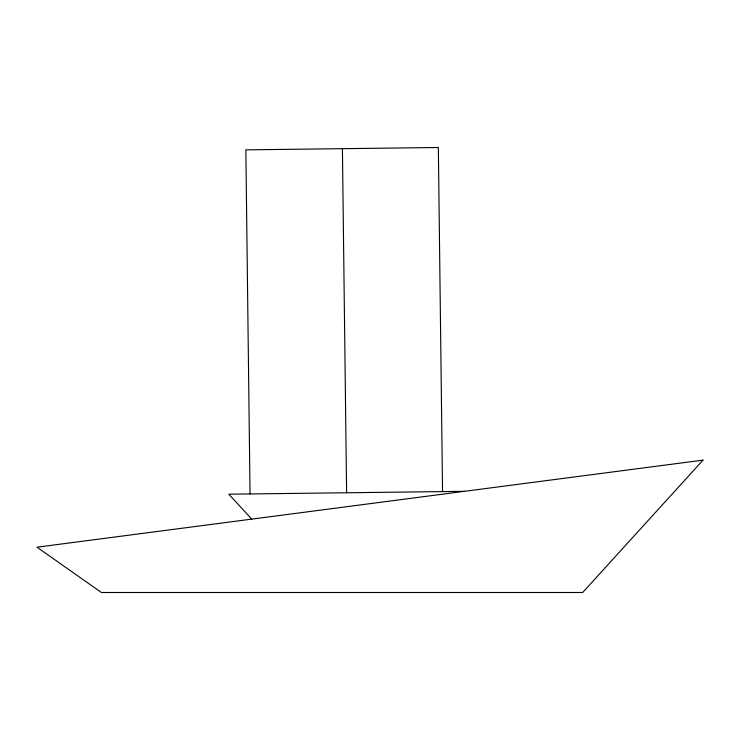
<?xml version="1.0" encoding="UTF-8"?>
<svg xmlns="http://www.w3.org/2000/svg" width="740" height="740" viewBox="0 0 740 740"><rect width="100%" height="100%" fill="white"/><g stroke="black" fill="none" stroke-linecap="round" stroke-linejoin="round"><path stroke-width="1.11" d="M464.387 491.332L228.827 494.2L251.748 519.129M442.548 491.591L438.348 147.51L245.856 149.859L250.046 493.941M342.417 148.675L346.607 492.766M703 460.141L582.685 592.49L101.408 592.49L37 547.193L703 460.141"/></g></svg>
